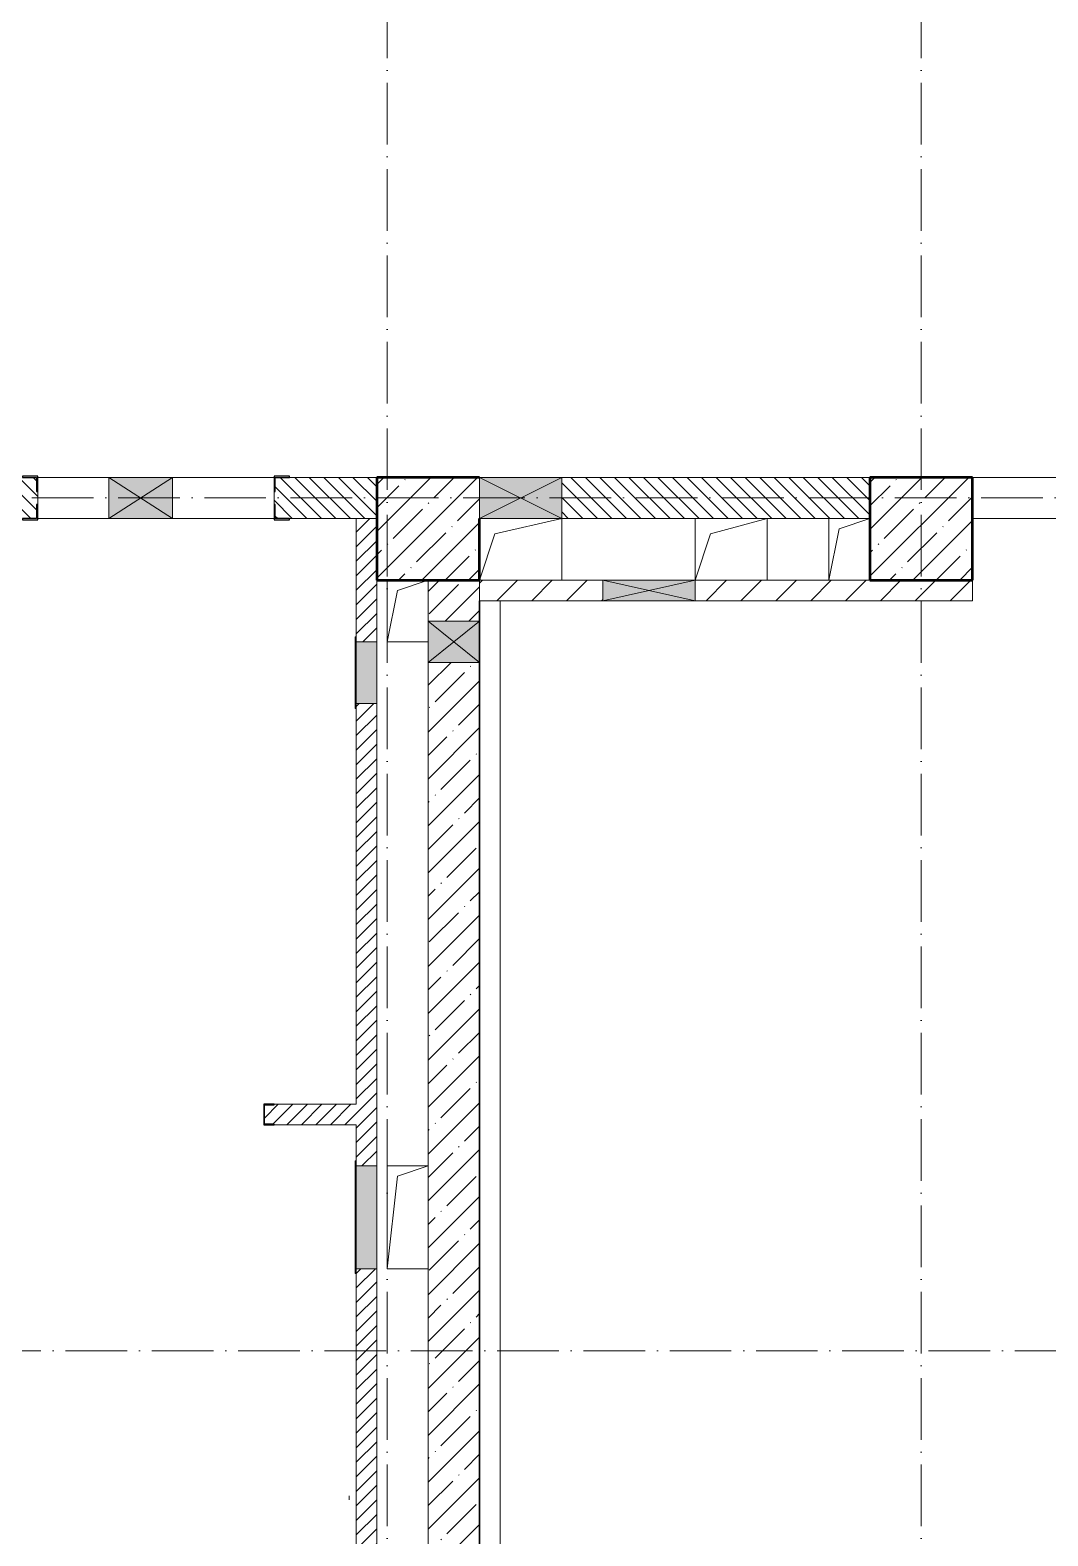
# Model space of a CAD drawing. Header units: millimetres. Extents: x -213536 to 1564669, y 70501 to 942238.
# Drawn here: x 706084 to 711038, y 287212 to 294539 of the extents above; entities that cross this region are included whole.
import ezdxf

# ---------------------------------------------------------------- set-up
doc = ezdxf.new("R2010")
doc.units = ezdxf.units.MM
doc.linetypes.add('50_200_ШТРИХ_1Т_ш5_п1_п1_', pattern=[700, 500, -100, 0, -100])
for name, color, linetype, lineweight in [('3) ЖБ 4м', 3, 'Continuous', 30), ('A-DETL-____-OTLN-4', 7, 'Continuous', 18), ('A-DETL-GENF-OTLN', 7, 'Continuous', 9), ('A-FLOR-____-OTLN', 7, 'Continuous', 9), ('A-GENM-____-MCUT', 7, 'Continuous', 25), ('A-GENM-____-OTLN', 7, 'Continuous', 9), ('A-GENM-____-OTLN-1', 7, 'Continuous', 25), ('A-GLAZ-____-OTLN', 7, 'Continuous', 9), ('A-WALL-____-MCUT-1', 7, 'Continuous', 9), ('A-WALL-____-MCUT-3', 7, 'Continuous', 9), ('A-WALL-____-PATT-1', 7, 'Continuous', 9), ('A-WALL-FNSH-MCUT-1', 7, 'Continuous', 9), ('I-WALL-____-OTLN', 7, 'Continuous', 9), ('S-COLS-____-MCUT', 7, 'Continuous', 50), ('S-COLS-____-OTLN', 7, 'Continuous', 9), ('S-GRID-____-OTLN-1', 7, '50_200_ШТРИХ_1Т_ш5_п1_п1_', 9)]:
    doc.layers.add(name, color=color, linetype=linetype, lineweight=lineweight)
doc.layers.add('A-GLAZ-____-OTLN-1', color=7, linetype='Continuous', lineweight=9, true_color=0xc0c0c0)
pattern_1 = [(135, (693371.93, 286281.11), (-35.35534, -35.35534), [])]
pattern_2 = [(45, (693371.93, 286281.11), (-35.35534, 35.35534), [])]

# ---------------------------------------------------------------- blocks, each defined once
blk = doc.blocks.new('BSC_Колонна _Прямоугольная - 500х500-V68-АР1_План отверстий 3 этажа в осях 1-64_А-ГГ')
at = {"layer": 'S-COLS-____-OTLN'}
h = blk.add_hatch(dxfattribs=at)
h.set_pattern_fill('FP_105', color=256, style=0, pattern_type=2)
h.set_pattern_definition([(45, (-14650, -5831.04), (-114.0493, 114.0493), []), (45, (-14535.95, -5831.04), (-114.0493, 114.0493), [201.612, -40.322, 3.353, -36.97])])
h.paths.add_polyline_path([(-250, -250), (250, -250), (250, 250), (-250, 250), (-250, 50)], flags=0)
at = {"layer": 'S-COLS-____-MCUT'}
for p, q in [((250, 250), (-250, 250)), ((-250, 250), (-250, -250)), ((250, -250), (250, 50)), ((-250, -250), (250, -250))]:
    blk.add_line(p, q, dxfattribs=at)
blk = doc.blocks.new('BSC_Колонна _Прямоугольная - 500х500-V148-АР1_План отверстий 3 этажа в осях 1-64_А-ГГ')
at = {"layer": 'S-COLS-____-OTLN'}
h = blk.add_hatch(dxfattribs=at)
h.set_pattern_fill('FP_171', color=256, style=0, pattern_type=2)
h.set_pattern_definition([(45, (-17050, -5831.04), (-114.0493, 114.0493), []), (45, (-16935.95, -5831.04), (-114.0493, 114.0493), [201.612, -40.322, 3.353, -36.97])])
h.paths.add_polyline_path([(-250, -250), (250, -250), (250, 250), (-250, 250)], flags=0)
at = {"layer": 'S-COLS-____-MCUT'}
for p, q in [((250, 250), (-250, 250)), ((-250, 250), (-250, -250)), ((250, -250), (250, 250)), ((-250, -250), (250, -250))]:
    blk.add_line(p, q, dxfattribs=at)
blk = doc.blocks.new('АР_Перемычка - АР_Перемычка-28712478-АР1_План отверстий 3 этажа в осях 1-64_А-ГГ')
at = {"layer": 'A-GENM-____-OTLN'}
blk.add_line((0, -100), (8, -100), dxfattribs=at)
blk = doc.blocks.new('154_Стойка_СКБ_Уголок - СМ-2180_200-28268025-АР1_План отверстий 3 этажа в осях 1-64_А-ГГ')
at = {"layer": 'A-GENM-____-MCUT'}
for p, q in [((125, 156), (125, 81)), ((200, 156), (125, 156)), ((131, 81), (131, 150)), ((131, 150), (200, 150)), ((200, 150), (200, 156)), ((125, 81), (131, 81)), ((131, 19), (125, 19)), ((125, 19), (125, -56)), ((131, -50), (131, 19)), ((125, -56), (200, -56)), ((200, -50), (131, -50)), ((200, -56), (200, -50))]:
    blk.add_line(p, q, dxfattribs=at)
blk = doc.blocks.new('154_Фахверк_СКБ_Швеллер - Тип_100_3960-28331862-АР1_План отверстий 3 этажа в осях 1-64_А-ГГ')
at = {"layer": 'A-GENM-____-MCUT'}
for p, q in [((175, 50), (125, 50)), ((125, 50), (125, -50)), ((128, 47), (175, 47)), ((128, -47), (128, 47)), ((175, 47), (175, 50)), ((125, -50), (175, -50)), ((175, -47), (128, -47)), ((175, -50), (175, -47))]:
    blk.add_line(p, q, dxfattribs=at)
blk = doc.blocks.new('AR_Отверстие Ниша - Лючок-32406138-АР1_План отверстий 3 этажа в осях 1-64_А-ГГ')
at = {"layer": 'A-GLAZ-____-OTLN'}
blk.add_hatch(color=256, dxfattribs=at).paths.add_polyline_path([(150, -50), (150, 50), (-150, 50), (-150, -50)], flags=0)
for p, q in [((150, 50), (-150, 50)), ((-150, 50), (-150, -50)), ((150, -50), (150, 50)), ((-150, -50), (150, -50))]:
    blk.add_line(p, q, dxfattribs=at)
blk = doc.blocks.new('Л_Общий_Лючок - Лючок-29683982-АР1_План отверстий 3 этажа в осях 1-64_А-ГГ')
at = {"layer": 'A-GLAZ-____-OTLN-1'}
blk.add_hatch(color=256, dxfattribs=at).paths.add_polyline_path([(-24, 0), (324, 0), (324, 6), (-24, 6)], flags=0)
at = {"layer": 'A-GLAZ-____-OTLN'}
for p, q in [((324, 6), (-24, 6)), ((-24, 6), (-24, 0)), ((324, 6), (324, 0))]:
    blk.add_line(p, q, dxfattribs=at)
blk = doc.blocks.new('AR_Отверстие Ниша - Лючок-32406110-АР1_План отверстий 3 этажа в осях 1-64_А-ГГ')
at = {"layer": 'A-GLAZ-____-OTLN'}
blk.add_hatch(color=256, dxfattribs=at).paths.add_polyline_path([(250, -50), (250, 50), (-250, 50), (-250, -50)], flags=0)
for p, q in [((250, 50), (-250, 50)), ((-250, 50), (-250, -50)), ((250, -50), (250, 50)), ((-250, -50), (250, -50))]:
    blk.add_line(p, q, dxfattribs=at)
blk = doc.blocks.new('Л_Общий_Лючок - Лючок-29741375-АР1_План отверстий 3 этажа в осях 1-64_А-ГГ')
at = {"layer": 'A-GLAZ-____-OTLN-1'}
blk.add_hatch(color=256, dxfattribs=at).paths.add_polyline_path([(-24, 0), (524, 0), (524, 6), (-24, 6)], flags=0)
at = {"layer": 'A-GLAZ-____-OTLN'}
for p, q in [((524, 6), (-24, 6)), ((-24, 6), (-24, 0)), ((524, 6), (524, 0))]:
    blk.add_line(p, q, dxfattribs=at)
blk = doc.blocks.new('AR_Отверстие прямоугольное _в плите_ - AR_Отверстие прямоугольное _в плите_-V170-АР1_План отверстий 3 этажа в осях 1-64_А-ГГ')
at = {"layer": 'A-GENM-____-OTLN'}
for p, q in [((100, 250), (-100, 250)), ((-100, 250), (-100, -250)), ((-50, 200), (100, 250)), ((-100, -250), (-50, 200)), ((-100, -250), (100, -250))]:
    blk.add_line(p, q, dxfattribs=at)
blk = doc.blocks.new('AR_Отверстие прямоугольное _в плите_ - AR_Отверстие прямоугольное _в плите_-30512088-АР1_План отверстий 3 этажа в осях 1-64_А-ГГ')
at = {"layer": 'A-GENM-____-OTLN'}
for p, q in [((-100, 150), (-100, -150)), ((-50, 100), (100, 150)), ((-100, -150), (-50, 100)), ((-100, -150), (100, -150))]:
    blk.add_line(p, q, dxfattribs=at)
blk = doc.blocks.new('AR_Отверстие прямоугольное _в плите_ - AR_Отверстие прямоугольное _в плите_-V190-АР1_План отверстий 3 этажа в осях 1-64_А-ГГ')
at = {"layer": 'A-GENM-____-OTLN'}
for p, q in [((-100, 150), (-100, -150)), ((-50, 100), (100, 150)), ((-100, -150), (-50, 100))]:
    blk.add_line(p, q, dxfattribs=at)
blk = doc.blocks.new('AR_Отверстие прямоугольное _в плите_ - AR_Отверстие прямоугольное _в плите_-V193-АР1_План отверстий 3 этажа в осях 1-64_А-ГГ')
at = {"layer": 'A-GENM-____-OTLN'}
for p, q in [((-125, 75), (200, 150)), ((200, -150), (200, 150)), ((-200, -150), (-125, 75))]:
    blk.add_line(p, q, dxfattribs=at)
blk = doc.blocks.new('AR_Отверстие прямоугольное _в плите_ - AR_Отверстие прямоугольное _в плите_-30552577-АР1_План отверстий 3 этажа в осях 1-64_А-ГГ')
at = {"layer": 'A-GENM-____-OTLN'}
for p, q in [((-175, 150), (-175, -150)), ((-100, 75), (175, 150)), ((175, -150), (175, 150)), ((-175, -150), (-100, 75))]:
    blk.add_line(p, q, dxfattribs=at)
blk = doc.blocks.new('AR_Отверстие прямоугольное _в стене__БезПР - AR_Отверстие прямоугольное _в стене__БезПР-30590134-АР1_План отверстий 3 этажа в осях 1-64_А-ГГ')
at = {"layer": 'A-GLAZ-____-OTLN-1'}
blk.add_hatch(color=256, dxfattribs=at).paths.add_polyline_path([(100, 125), (-100, 125), (-100, -125), (100, -125)], flags=0)
at = {"layer": 'A-DETL-GENF-OTLN'}
for p, q in [((-100, -125), (-100, 125)), ((-100, 125), (100, 125)), ((100, 125), (-100, -125)), ((-100, 125), (100, -125)), ((100, 125), (-100, 125)), ((-100, 125), (-100, -125)), ((100, 125), (100, -125)), ((100, -125), (100, 125)), ((100, -125), (-100, -125)), ((-100, -125), (100, -125))]:
    blk.add_line(p, q, dxfattribs=at)
at = {"layer": 'A-GLAZ-____-OTLN'}
blk.add_line((100, 125), (-100, 125), dxfattribs=at)
blk = doc.blocks.new('AR_Отверстие прямоугольное _в стене_ - AR_Отверстие прямоугольное _в стене__ОВ-36982548-АР1_План отверстий 3 этажа в осях 1-64_А-ГГ')
at = {"layer": 'A-GLAZ-____-OTLN'}
blk.add_hatch(color=256, dxfattribs=at).paths.add_polyline_path([(225, -50), (225, 50), (-225, 50), (-225, -50)], flags=0)
at = {"layer": 'A-DETL-GENF-OTLN'}
for p, q in [((-225, -50), (-225, 50)), ((-225, 50), (225, 50)), ((225, 50), (-225, -50)), ((-225, 50), (225, -50)), ((225, 50), (-225, 50)), ((-225, 50), (-225, -50)), ((225, 50), (225, -50)), ((225, -50), (225, 50)), ((225, -50), (-225, -50)), ((-225, -50), (225, -50))]:
    blk.add_line(p, q, dxfattribs=at)
blk = doc.blocks.new('AR_Отверстие прямоугольное _в стене__БезПР - AR_Отверстие прямоугольное _в стене__БезПР-36983901-АР1_План отверстий 3 этажа в осях 1-64_А-ГГ')
at = {"layer": 'A-GLAZ-____-OTLN'}
blk.add_hatch(color=256, dxfattribs=at).paths.add_polyline_path([(200, 100), (-200, 100), (-200, -100), (200, -100), (200, 86.8)], flags=0)
at = {"layer": 'A-DETL-GENF-OTLN'}
for p, q in [((-200, -100), (-200, 100)), ((-200, 100), (200, 100)), ((200, 100), (-200, -100)), ((-200, 100), (200, -100)), ((200, 100), (-200, 100)), ((-200, 100), (-200, -100)), ((200, 100), (200, -100)), ((200, -100), (200, 100)), ((200, -100), (-200, -100)), ((-200, -100), (200, -100))]:
    blk.add_line(p, q, dxfattribs=at)
blk = doc.blocks.new('AR_Отверстие прямоугольное _в стене_ - AR_Отверстие прямоугольное _в стене__ОВ-36985549-АР1_План отверстий 3 этажа в осях 1-64_А-ГГ')
at = {"layer": 'A-GLAZ-____-OTLN'}
blk.add_hatch(color=256, dxfattribs=at).paths.add_polyline_path([(155, 100), (-155, 100), (-155, -100), (155, -100), (155, 86.8)], flags=0)
at = {"layer": 'A-DETL-GENF-OTLN'}
for p, q in [((-155, -100), (-155, 100)), ((-155, 100), (155, 100)), ((155, 100), (-155, -100)), ((-155, 100), (155, -100)), ((155, 100), (-155, 100)), ((-155, 100), (-155, -100)), ((155, 100), (155, -100)), ((155, -100), (155, 100)), ((155, -100), (-155, -100)), ((-155, -100), (155, -100))]:
    blk.add_line(p, q, dxfattribs=at)

msp = doc.modelspace()

# ---------------------------------------------------------------- hatches: boundary and pattern name
at = {"layer": 'A-WALL-____-PATT-1'}
h = msp.add_hatch(dxfattribs=at)
h.set_pattern_fill('FP_6', color=256, style=0, pattern_type=2)
h.set_pattern_definition(pattern_1)
h.paths.add_polyline_path([(707771.9, 292162.2), (707771.9, 292362.2), (707277.9, 292362.2), (707277.9, 292293.2), (707271.9, 292293.2), (707271.9, 292231.2), (707277.9, 292231.2), (707277.9, 292162.2), (707498, 292162.2)], flags=0)
h.paths.add_polyline_path([(705730.5, 292162.2), (706115.9, 292162.2), (706115.9, 292231.2), (706121.9, 292231.2), (706121.9, 292293.2), (706115.9, 292293.2), (706115.9, 292362.2), (705377.9, 292362.2), (705377.9, 292293.2), (705371.9, 292293.2), (705371.9, 292231.2), (705377.9, 292231.2), (705377.9, 292162.2), (705446.9, 292162.2)], flags=0)
h.paths.add_polyline_path([(704271.9, 292162.2), (704365.9, 292162.2), (704365.9, 292231.2), (704371.9, 292231.2), (704371.9, 292293.2), (704365.9, 292293.2), (704365.9, 292362.2), (704271.9, 292362.2), (704271.9, 292175.3)], flags=0)
h = msp.add_hatch(dxfattribs=at)
h.set_pattern_fill('FP_6', color=256, style=0, pattern_type=2)
h.set_pattern_definition(pattern_1)
h.paths.add_polyline_path([(710171.9, 292162.2), (710171.9, 292362.2), (708671.9, 292362.2), (708671.9, 292162.2), (709265.4, 292162.2)], flags=0)
h = msp.add_hatch(dxfattribs=at)
h.set_pattern_fill('FP_5', color=256, style=0, pattern_type=2)
h.set_pattern_definition(pattern_2)
h.paths.add_polyline_path([(707671.9, 284612.2), (707771.9, 284612.2), (707771.9, 286762.2), (707768.9, 286762.2), (707768.9, 286809.2), (707674.9, 286809.2), (707674.9, 286762.2), (707671.9, 286762.2), (707671.9, 284862.2)], flags=0)
h.paths.add_polyline_path([(707768.9, 286812.2), (707771.9, 286812.2), (707771.9, 288512.2), (707671.9, 288512.2), (707671.9, 286812.2), (707724.1, 286812.2)], flags=0)
h.paths.add_polyline_path([(707671.9, 289012.2), (707771.9, 289012.2), (707771.9, 291262.2), (707671.9, 291262.2), (707671.9, 289212.2)], flags=0)
h.paths.add_polyline_path([(707751.6, 291562.2), (707771.9, 291562.2), (707771.9, 292162.2), (707671.9, 292162.2), (707671.9, 291562.2), (707750.9, 291562.2)], flags=0)
h = msp.add_hatch(dxfattribs=at)
h.set_pattern_fill('FP_38', color=256, style=0, pattern_type=2)
h.set_pattern_definition([(45, (693371.93, 286281.11), (-114.0493, 114.0493), []), (45, (693485.98, 286281.11), (-114.0493, 114.0493), [201.612, -40.322, 3.353, -36.97])])
h.paths.add_polyline_path([(708021.9, 284862.2), (708271.9, 284862.2), (708271.9, 291462.2), (708021.9, 291462.2), (708021.9, 285295.1)], flags=0)
h.paths.add_polyline_path([(708021.9, 291662.2), (708271.9, 291662.2), (708271.9, 291862.2), (708021.9, 291862.2)], flags=0)
h = msp.add_hatch(dxfattribs=at)
h.set_pattern_fill('FP_4', color=256, style=0, pattern_type=2)
h.set_pattern_definition([(45, (693371.93, 286281.11), (-84.8528, 84.8528), [])])
h.paths.add_polyline_path([(710171.9, 291762.2), (710671.9, 291762.2), (710671.9, 291862.2), (709321.9, 291862.2), (709321.9, 291762.2)], flags=0)
h.paths.add_polyline_path([(708271.9, 291762.2), (708871.9, 291762.2), (708871.9, 291862.2), (708271.9, 291862.2)], flags=0)
h = msp.add_hatch(dxfattribs=at)
h.set_pattern_fill('FP_5', color=256, style=0, pattern_type=2)
h.set_pattern_definition(pattern_2)
h.paths.add_polyline_path([(707671.9, 289212.2), (707671.9, 289312.2), (707271.9, 289312.2), (707271.9, 289309.2), (707224.9, 289309.2), (707224.9, 289215.2), (707271.9, 289215.2), (707271.9, 289212.2), (707498, 289212.2)], flags=0)

# ---------------------------------------------------------------- linework, layer by layer
at = {"layer": '3) ЖБ 4м'}
for points in [[(708271.9, 292362.2), (707771.9, 292362.2)], [(710671.9, 292362.2), (710171.9, 292362.2)], [(710671.9, 291862.2), (710671.9, 292162.2)], [(708271.9, 284612.2), (708271.9, 291762.2)]]:
    msp.add_lwpolyline(points, dxfattribs=at)
at = {"layer": 'A-DETL-____-OTLN-4'}
msp.add_line((708371.9, 284618.2), (708371.9, 291762.2), dxfattribs=at)
at = {"layer": 'A-FLOR-____-OTLN'}
for p, q in [((708671.9, 292162.2), (708671.9, 291862.2)), ((709321.9, 291862.2), (709321.9, 292162.2)), ((709671.9, 292162.2), (709671.9, 291862.2)), ((709971.9, 291862.2), (709971.9, 292162.2)), ((707821.9, 291562.2), (707821.9, 291862.2)), ((708021.9, 291562.2), (707821.9, 291562.2)), ((707821.9, 289012.2), (708021.9, 289012.2)), ((707821.9, 288512.2), (707821.9, 289012.2)), ((708021.9, 288512.2), (707821.9, 288512.2))]:
    msp.add_line(p, q, dxfattribs=at)
at = {"layer": 'A-WALL-____-MCUT-1'}
for p, q in [((708021.9, 291862.2), (708021.9, 291662.2)), ((708271.9, 291662.2), (708271.9, 291862.2)), ((708021.9, 291462.2), (708021.9, 284862.2)), ((708271.9, 284862.2), (708271.9, 291462.2))]:
    msp.add_line(p, q, dxfattribs=at)
at = {"layer": 'A-WALL-____-MCUT-3'}
for p, q in [((707771.9, 292362.2), (707346.9, 292362.2)), ((710171.9, 292362.2), (708671.9, 292362.2)), ((706121.9, 292231.2), (706121.9, 292293.2)), ((707271.9, 292293.2), (707271.9, 292231.2)), ((707346.9, 292162.2), (707771.9, 292162.2)), ((708671.9, 292162.2), (710171.9, 292162.2))]:
    msp.add_line(p, q, dxfattribs=at)
at = {"layer": 'A-WALL-FNSH-MCUT-1'}
for p, q in [((707671.9, 292162.2), (707671.9, 291562.2)), ((707771.9, 292162.2), (707771.9, 292162.2)), ((707771.9, 291562.2), (707771.9, 291862.2)), ((708871.9, 291862.2), (708271.9, 291862.2)), ((710171.9, 291862.2), (709321.9, 291862.2)), ((710671.9, 291762.2), (710671.9, 291862.2)), ((708271.9, 291762.2), (708871.9, 291762.2)), ((709321.9, 291762.2), (710671.9, 291762.2)), ((707671.9, 291262.2), (707671.9, 289312.2)), ((707771.9, 289012.2), (707771.9, 291262.2)), ((707671.9, 289312.2), (707271.9, 289312.2)), ((707271.9, 289212.2), (707671.9, 289212.2)), ((707671.9, 289212.2), (707671.9, 289012.2)), ((707671.9, 288512.2), (707671.9, 286812.2)), ((707771.9, 286812.2), (707771.9, 288512.2)), ((707636.9, 287387.2), (707636.9, 287407.2))]:
    msp.add_line(p, q, dxfattribs=at)
at = {"layer": 'I-WALL-____-OTLN'}
for p, q in [((706121.9, 292362.2), (706466.9, 292362.2)), ((706776.9, 292362.2), (707271.9, 292362.2)), ((710671.9, 292362.2), (711421.9, 292362.2)), ((706466.9, 292162.2), (706121.9, 292162.2)), ((707271.9, 292162.2), (706776.9, 292162.2)), ((711421.9, 292162.2), (710671.9, 292162.2))]:
    msp.add_line(p, q, dxfattribs=at)
at = {"layer": 'S-GRID-____-OTLN-1', "color": 251, "ltscale": 0.6, "true_color": 0x636466}
for p, q in [((707821.9, 281798.5), (707821.9, 336162.1)), ((710421.9, 281798.5), (710421.9, 336162.1)), ((783690.7, 292262.2), (688703.2, 292262.2)), ((797298.4, 288112.2), (688703.2, 288112.2))]:
    msp.add_line(p, q, dxfattribs=at)

# ---------------------------------------------------------------- block references
at = {"layer": 'A-GENM-____-OTLN'}
for name, p in [('AR_Отверстие прямоугольное _в плите_ - AR_Отверстие прямоугольное _в плите_-V193-АР1_План отверстий 3 этажа в осях 1-64_А-ГГ', (708471.9, 292012.2)), ('AR_Отверстие прямоугольное _в плите_ - AR_Отверстие прямоугольное _в плите_-30552577-АР1_План отверстий 3 этажа в осях 1-64_А-ГГ', (709496.9, 292012.2)), ('AR_Отверстие прямоугольное _в плите_ - AR_Отверстие прямоугольное _в плите_-V190-АР1_План отверстий 3 этажа в осях 1-64_А-ГГ', (710071.9, 292012.2)), ('АР_Перемычка - АР_Перемычка-28712478-АР1_План отверстий 3 этажа в осях 1-64_А-ГГ', (710671.9, 292262.2)), ('AR_Отверстие прямоугольное _в плите_ - AR_Отверстие прямоугольное _в плите_-30512088-АР1_План отверстий 3 этажа в осях 1-64_А-ГГ', (707921.9, 291712.2)), ('AR_Отверстие прямоугольное _в плите_ - AR_Отверстие прямоугольное _в плите_-V170-АР1_План отверстий 3 этажа в осях 1-64_А-ГГ', (707921.9, 288762.2))]:
    msp.add_blockref(name, p, dxfattribs=at)
at = {"layer": 'A-GENM-____-OTLN-1', "rotation": 180}
msp.add_blockref('154_Стойка_СКБ_Уголок - СМ-2180_200-28268025-АР1_План отверстий 3 этажа в осях 1-64_А-ГГ', (706246.9, 292312.2), dxfattribs=at)
at = {"layer": 'A-GENM-____-OTLN-1'}
for name, p in [('154_Стойка_СКБ_Уголок - СМ-2180_200-28268025-АР1_План отверстий 3 этажа в осях 1-64_А-ГГ', (707146.9, 292212.2)), ('154_Фахверк_СКБ_Швеллер - Тип_100_3960-28331862-АР1_План отверстий 3 этажа в осях 1-64_А-ГГ', (707096.9, 289262.2))]:
    msp.add_blockref(name, p, dxfattribs=at)
at = {"layer": 'A-GLAZ-____-OTLN'}
for name, p, rotation in [('AR_Отверстие прямоугольное _в стене_ - AR_Отверстие прямоугольное _в стене__ОВ-36985549-АР1_План отверстий 3 этажа в осях 1-64_А-ГГ', (706621.9, 292262.2), 180), ('AR_Отверстие прямоугольное _в стене__БезПР - AR_Отверстие прямоугольное _в стене__БезПР-36983901-АР1_План отверстий 3 этажа в осях 1-64_А-ГГ', (708471.9, 292262.2), 180), ('AR_Отверстие прямоугольное _в стене__БезПР - AR_Отверстие прямоугольное _в стене__БезПР-30590134-АР1_План отверстий 3 этажа в осях 1-64_А-ГГ', (708146.9, 291562.2), 269.9999999999999), ('Л_Общий_Лючок - Лючок-29683982-АР1_План отверстий 3 этажа в осях 1-64_А-ГГ', (707671.9, 291262.2), 89.99999999999967), ('AR_Отверстие Ниша - Лючок-32406138-АР1_План отверстий 3 этажа в осях 1-64_А-ГГ', (707721.9, 291412.2), 269.9999999999997), ('Л_Общий_Лючок - Лючок-29741375-АР1_План отверстий 3 этажа в осях 1-64_А-ГГ', (707671.9, 288512.2), 89.99999999999967), ('AR_Отверстие Ниша - Лючок-32406110-АР1_План отверстий 3 этажа в осях 1-64_А-ГГ', (707721.9, 288762.2), 269.9999999999997)]:
    msp.add_blockref(name, p, dxfattribs=dict(at, rotation=rotation))
msp.add_blockref('AR_Отверстие прямоугольное _в стене_ - AR_Отверстие прямоугольное _в стене__ОВ-36982548-АР1_План отверстий 3 этажа в осях 1-64_А-ГГ', (709096.9, 291812.2), dxfattribs=at)
at = {"layer": 'S-COLS-____-OTLN'}
for name, p in [('BSC_Колонна _Прямоугольная - 500х500-V68-АР1_План отверстий 3 этажа в осях 1-64_А-ГГ', (708021.9, 292112.2)), ('BSC_Колонна _Прямоугольная - 500х500-V148-АР1_План отверстий 3 этажа в осях 1-64_А-ГГ', (710421.9, 292112.2))]:
    msp.add_blockref(name, p, dxfattribs=at)

doc.saveas('drawing.dxf')
